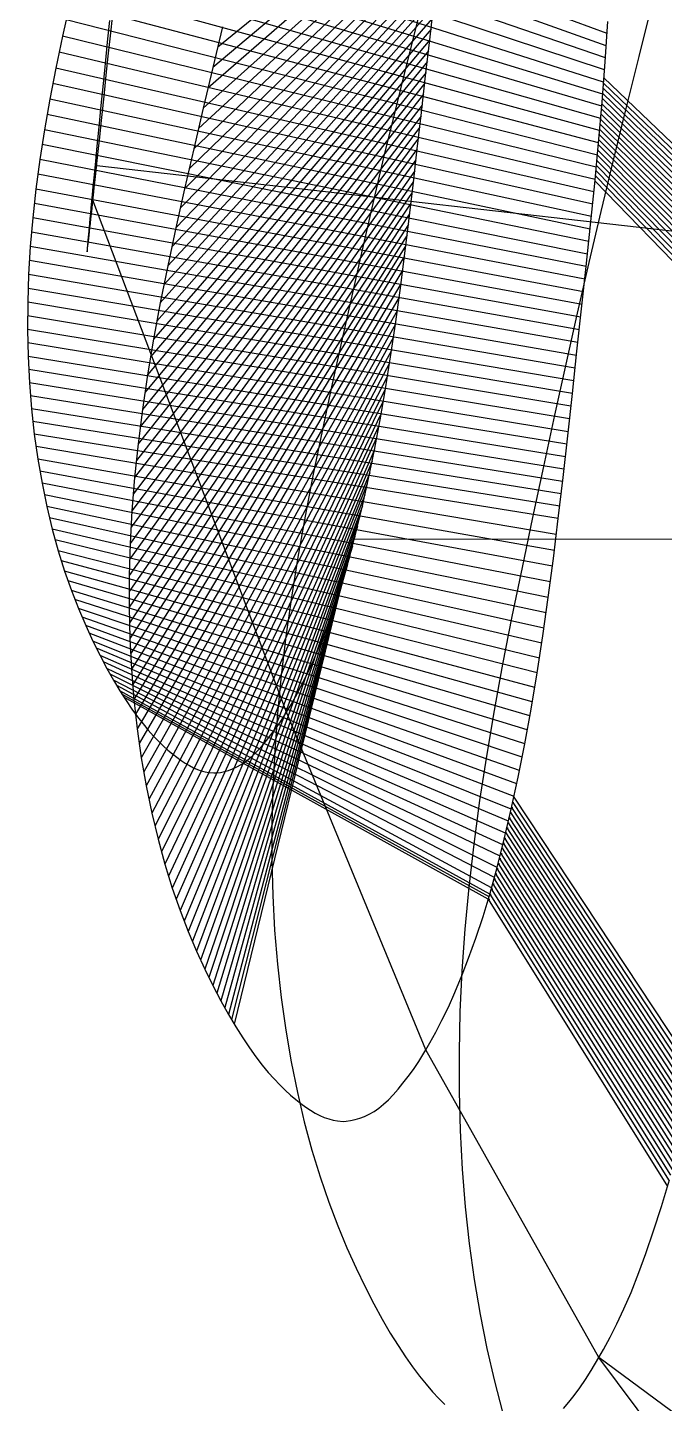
# Model space of a CAD drawing. Extents: x -427 to 427, y 0 to 209.
# Drawn here: x -427.25 to -404.92, y 92.47 to 140.66 of the extents above; entities that cross this region are included whole.
import ezdxf

# ---------------------------------------------------------------- set-up
doc = ezdxf.new("R2010")
doc.units = 0

msp = doc.modelspace()

# ---------------------------------------------------------------- linework, layer by layer
at = {"layer": 'default', "color": 1, "linetype": 'CONTINUOUS'}
for p, q in [((-406.936, 140.449, 230.337), (-424.459, 146.929, 238.698)), ((-406.965, 140.024, 230.357), (-424.611, 146.316, 238.692)), ((-406.993, 139.6, 230.377), (-424.761, 145.703, 238.686)), ((-407.024, 139.175, 230.396), (-424.912, 145.09, 238.68)), ((-407.057, 138.75, 230.414), (-425.059, 144.48, 238.675)), ((-407.089, 138.326, 230.432), (-425.207, 143.871, 238.67)), ((-407.123, 137.901, 230.45), (-425.35, 143.271, 238.666)), ((-407.159, 137.475, 230.467), (-425.493, 142.67, 238.661)), ((-407.196, 137.049, 230.484), (-425.629, 142.084, 238.658)), ((-407.232, 136.623, 230.5), (-425.765, 141.498, 238.655)), ((-407.272, 136.193, 230.516), (-425.892, 140.927, 238.654)), ((-407.313, 135.764, 230.531), (-426.019, 140.355, 238.653)), ((-407.353, 135.335, 230.547), (-426.136, 139.797, 238.655)), ((-407.395, 134.903, 230.562), (-426.252, 139.24, 238.657)), ((-407.439, 134.469, 230.576), (-426.357, 138.695, 238.661)), ((-407.482, 134.036, 230.591), (-426.463, 138.15, 238.666)), ((-407.527, 133.601, 230.605), (-426.556, 137.616, 238.673)), ((-407.573, 133.163, 230.618), (-426.649, 137.082, 238.681)), ((-407.619, 132.725, 230.632), (-426.73, 136.558, 238.692)), ((-424.801, 136, 258.463), (-424.756, 136.422, 258.445)), ((-407.666, 132.287, 230.646), (-426.811, 136.034, 238.703)), ((-424.839, 135.65, 258.478), (-424.801, 136, 258.463)), ((-407.714, 131.844, 230.659), (-426.88, 135.518, 238.718)), ((-424.873, 135.332, 258.492), (-424.839, 135.65, 258.478)), ((-407.762, 131.402, 230.672), (-426.949, 135.003, 238.733)), ((-424.933, 134.784, 258.516), (-424.904, 135.045, 258.505)), ((-424.904, 135.045, 258.505), (-424.873, 135.332, 258.492)), ((-407.811, 130.959, 230.685), (-427.004, 134.496, 238.751)), ((-424.951, 134.611, 258.524), (-424.933, 134.784, 258.516)), ((-418.167, 116.681, 243.07), (-424.951, 134.611, 258.524)), ((-407.859, 130.515, 230.698), (-427.06, 133.989, 238.77)), ((-407.908, 130.069, 230.712), (-427.103, 133.49, 238.792)), ((-407.958, 129.623, 230.725), (-427.146, 132.991, 238.814)), ((-408.007, 129.177, 230.738), (-427.176, 132.499, 238.84)), ((-408.056, 128.73, 230.751), (-427.206, 132.007, 238.867)), ((-408.104, 128.283, 230.764), (-427.222, 131.522, 238.897)), ((-408.153, 127.837, 230.777), (-427.239, 131.038, 238.927)), ((-408.202, 127.392, 230.791), (-427.242, 130.56, 238.961)), ((-408.251, 126.948, 230.804), (-427.245, 130.083, 238.995)), ((-408.3, 126.504, 230.817), (-427.235, 129.613, 239.034)), ((-408.349, 126.064, 230.829), (-427.225, 129.142, 239.072)), ((-408.398, 125.626, 230.842), (-427.201, 128.679, 239.114)), ((-408.447, 125.188, 230.855), (-427.178, 128.216, 239.156)), ((-408.496, 124.753, 230.867), (-427.142, 127.762, 239.202)), ((-408.546, 124.323, 230.878), (-427.105, 127.307, 239.248)), ((-408.596, 123.894, 230.89), (-427.056, 126.861, 239.298)), ((-408.646, 123.464, 230.902), (-427.007, 126.416, 239.347)), ((-408.715, 122.904, 230.915), (-426.945, 125.981, 239.4)), ((-408.784, 122.343, 230.929), (-426.883, 125.546, 239.453)), ((-408.854, 121.789, 230.941), (-426.81, 125.122, 239.51)), ((-408.926, 121.241, 230.953), (-426.736, 124.699, 239.566)), ((-408.998, 120.693, 230.964), (-426.652, 124.289, 239.625)), ((-409.074, 120.158, 230.973), (-426.567, 123.878, 239.684)), ((-409.15, 119.622, 230.982), (-426.472, 123.483, 239.745)), ((-409.228, 119.094, 230.989), (-426.377, 123.089, 239.807)), ((-409.308, 118.573, 230.996), (-426.273, 122.711, 239.87)), ((-409.388, 118.052, 231.002), (-426.169, 122.334, 239.933)), ((-409.472, 117.547, 231.005), (-426.057, 121.976, 239.998)), ((-409.556, 117.042, 231.008), (-425.945, 121.617, 240.063)), ((-409.643, 116.546, 231.01), (-425.826, 121.278, 240.128)), ((-409.732, 116.057, 231.01), (-425.706, 120.94, 240.194)), ((-409.821, 115.569, 231.01), (-425.583, 120.622, 240.259)), ((-409.914, 115.1, 231.007), (-425.459, 120.305, 240.325)), ((-410.007, 114.631, 231.004), (-425.333, 120.009, 240.389)), ((-410.101, 114.174, 231), (-425.207, 119.714, 240.454)), ((-410.197, 113.727, 230.994), (-425.08, 119.441, 240.517)), ((-410.293, 113.281, 230.988), (-424.954, 119.168, 240.58)), ((-410.392, 112.859, 230.98), (-424.829, 118.918, 240.641)), ((-410.49, 112.437, 230.971), (-424.704, 118.668, 240.702)), ((-417.261, 118.403, 243.251), (-417.038, 118.931, 243.288)), ((-410.588, 112.029, 230.962), (-424.583, 118.44, 240.76)), ((-410.687, 111.636, 230.951), (-424.461, 118.212, 240.818)), ((-417.466, 117.967, 243.214), (-417.261, 118.403, 243.251)), ((-410.786, 111.243, 230.94), (-424.345, 118.005, 240.873)), ((-410.885, 110.883, 230.926), (-424.229, 117.799, 240.928)), ((-410.984, 110.522, 230.913), (-424.117, 117.612, 240.979)), ((-417.664, 117.573, 243.175), (-417.466, 117.967, 243.214)), ((-411.046, 110.3, 230.905), (-424.006, 117.425, 241.031)), ((-411.071, 110.216, 230.9), (-423.935, 117.314, 241.063)), ((-411.097, 110.132, 230.896), (-423.865, 117.203, 241.095)), ((-418.038, 116.894, 243.098), (-417.855, 117.216, 243.137)), ((-417.855, 117.216, 243.137), (-417.664, 117.573, 243.175)), ((-418.167, 116.681, 243.07), (-418.038, 116.894, 243.098)), ((-413.291, 104.85, 230.4), (-418.167, 116.681, 243.07)), ((-412.265, 106.861, 230.666), (-412.013, 107.477, 230.722)), ((-412.497, 106.352, 230.61), (-412.265, 106.861, 230.666)), ((-412.721, 105.891, 230.553), (-412.497, 106.352, 230.61)), ((-412.937, 105.475, 230.496), (-412.721, 105.891, 230.553)), ((-413.291, 104.85, 230.4), (-413.145, 105.099, 230.44)), ((-413.145, 105.099, 230.44), (-412.937, 105.475, 230.496)), ((-407.219, 94.074, 217.029), (-413.291, 104.85, 230.4)), ((-406.097, 96.355, 217.399), (-405.822, 97.053, 217.479)), ((-406.35, 95.778, 217.32), (-406.097, 96.355, 217.399)), ((-406.596, 95.256, 217.241), (-406.35, 95.778, 217.32)), ((-406.832, 94.784, 217.162), (-406.596, 95.256, 217.241)), ((-407.059, 94.357, 217.085), (-406.832, 94.784, 217.162)), ((-407.219, 94.074, 217.029), (-407.059, 94.357, 217.085)), ((-398.344, 87.506, 203.768), (-407.219, 94.074, 217.029)), ((-399.83, 84.198, 203.172), (-407.219, 94.074, 217.029))]:
    msp.add_line(p, q, dxfattribs=at)
at = {"layer": 'default', "color": 5, "linetype": 'CONTINUOUS'}
for p, q in [((-412.563, 146.146, 242.799), (-420.752, 139.26, 224.841)), ((-412.535, 146.511, 242.781), (-420.581, 139.974, 224.857)), ((-412.593, 145.781, 242.815), (-420.92, 138.546, 224.825)), ((-412.623, 145.416, 242.832), (-421.089, 137.831, 224.81)), ((-412.687, 144.685, 242.864), (-421.42, 136.41, 224.781)), ((-412.654, 145.051, 242.849), (-421.254, 137.121, 224.796)), ((-412.72, 144.319, 242.88), (-421.581, 135.711, 224.768)), ((-412.753, 143.953, 242.896), (-421.741, 135.011, 224.755)), ((-412.827, 143.216, 242.926), (-422.047, 133.645, 224.732)), ((-412.79, 143.584, 242.911), (-421.894, 134.328, 224.743)), ((-412.863, 142.847, 242.94), (-422.189, 132.979, 224.724)), ((-412.902, 142.476, 242.955), (-422.331, 132.313, 224.715)), ((-412.981, 141.731, 242.983), (-422.593, 131.014, 224.706)), ((-412.941, 142.103, 242.969), (-422.462, 131.663, 224.711)), ((-425.765, 141.498, 238.655), (-426.019, 140.355, 238.653)), ((-413.021, 141.357, 242.997), (-422.71, 130.379, 224.705)), ((-405.366, 141.473, 195.809), (-405.824, 139.641, 195.685)), ((-424.374, 140.909, 258.221), (-424.439, 140.264, 258.25)), ((-413.063, 140.981, 243.01), (-422.828, 129.744, 224.705)), ((-413.572, 140.938, 210.518), (-413.98, 139.32, 210.441)), ((-426.019, 140.355, 238.653), (-426.252, 139.24, 238.657)), ((-424.439, 140.264, 258.25), (-424.502, 139.64, 258.278)), ((-413.105, 140.605, 243.024), (-422.932, 129.122, 224.708)), ((-420.41, 140.688, 224.873), (-420.752, 139.26, 224.841)), ((-413.191, 139.849, 243.05), (-423.127, 127.89, 224.721)), ((-413.147, 140.229, 243.037), (-423.036, 128.5, 224.712)), ((-424.502, 139.64, 258.278), (-424.562, 139.042, 258.306)), ((-413.234, 139.469, 243.064), (-423.217, 127.279, 224.73)), ((-413.98, 139.32, 210.441), (-414.378, 137.71, 210.369)), ((-405.824, 139.641, 195.685), (-406.275, 137.82, 195.564)), ((-426.252, 139.24, 238.657), (-426.463, 138.15, 238.666)), ((-424.562, 139.042, 258.306), (-424.619, 138.472, 258.332)), ((-413.278, 139.088, 243.077), (-423.293, 126.679, 224.743)), ((-420.752, 139.26, 224.841), (-421.089, 137.831, 224.81)), ((-424.619, 138.472, 258.332), (-424.672, 137.932, 258.357)), ((-413.367, 138.324, 243.103), (-423.431, 125.489, 224.775)), ((-413.322, 138.707, 243.09), (-423.369, 126.079, 224.757)), ((-426.463, 138.15, 238.666), (-426.649, 137.082, 238.681)), ((-424.672, 137.932, 258.357), (-424.723, 137.423, 258.38)), ((-413.411, 137.941, 243.116), (-423.492, 124.899, 224.794)), ((-424.723, 137.423, 258.38), (-424.77, 136.948, 258.402)), ((-413.456, 137.557, 243.13), (-423.539, 124.318, 224.818)), ((-421.089, 137.831, 224.81), (-421.42, 136.41, 224.781)), ((-414.378, 137.71, 210.369), (-414.765, 136.103, 210.302)), ((-406.275, 137.82, 195.564), (-406.719, 136.013, 195.447)), ((-426.649, 137.082, 238.681), (-426.811, 136.034, 238.703)), ((-424.77, 136.948, 258.402), (-424.813, 136.507, 258.422)), ((-413.5, 137.174, 243.143), (-423.586, 123.737, 224.842)), ((-424.813, 136.507, 258.422), (-424.853, 136.102, 258.441)), ((-413.589, 136.406, 243.169), (-423.65, 122.592, 224.901)), ((-413.544, 136.79, 243.156), (-423.618, 123.164, 224.872)), ((-421.42, 136.41, 224.781), (-421.741, 135.011, 224.755)), ((-426.811, 136.034, 238.703), (-426.949, 135.003, 238.733)), ((-424.853, 136.102, 258.441), (-424.889, 135.731, 258.458)), ((-413.633, 136.025, 243.183), (-423.667, 122.028, 224.936)), ((-414.765, 136.103, 210.302), (-415.143, 134.493, 210.24)), ((-406.719, 136.013, 195.447), (-407.152, 134.219, 195.335)), ((-424.889, 135.731, 258.458), (-424.921, 135.394, 258.474)), ((-413.677, 135.643, 243.196), (-423.684, 121.464, 224.971)), ((-426.949, 135.003, 238.733), (-427.06, 133.989, 238.77)), ((-424.951, 135.089, 258.488), (-424.977, 134.814, 258.501)), ((-424.921, 135.394, 258.474), (-424.951, 135.089, 258.488)), ((-413.721, 135.262, 243.209), (-423.685, 120.909, 225.011)), ((-421.741, 135.011, 224.755), (-422.047, 133.645, 224.732)), ((-425.001, 134.568, 258.513), (-425.022, 134.347, 258.523)), ((-424.977, 134.814, 258.501), (-425.001, 134.568, 258.513)), ((-424.982, 134.331, 258.536), (-424.951, 134.611, 258.524)), ((-413.766, 134.884, 243.222), (-423.687, 120.353, 225.051)), ((-413.81, 134.508, 243.234), (-423.674, 119.806, 225.097)), ((-415.143, 134.493, 210.24), (-415.514, 132.878, 210.181)), ((-427.06, 133.989, 238.77), (-427.146, 132.991, 238.814)), ((-425.041, 134.148, 258.533), (-425.057, 133.97, 258.541)), ((-425.022, 134.347, 258.523), (-425.041, 134.148, 258.533)), ((-425.023, 133.958, 258.552), (-425.003, 134.136, 258.544)), ((-425.003, 134.136, 258.544), (-424.982, 134.331, 258.536)), ((-413.854, 134.132, 243.247), (-423.66, 119.259, 225.143)), ((-407.152, 134.219, 195.335), (-407.573, 132.434, 195.228)), ((-425.098, 133.538, 258.562), (-425.108, 133.422, 258.567)), ((-425.086, 133.666, 258.556), (-425.098, 133.538, 258.562)), ((-425.087, 133.385, 258.576), (-425.073, 133.508, 258.571)), ((-425.072, 133.81, 258.549), (-425.086, 133.666, 258.556)), ((-425.073, 133.508, 258.571), (-425.058, 133.645, 258.565)), ((-425.057, 133.97, 258.541), (-425.072, 133.81, 258.549)), ((-425.058, 133.645, 258.565), (-425.041, 133.795, 258.559)), ((-425.041, 133.795, 258.559), (-425.023, 133.958, 258.552)), ((-413.899, 133.758, 243.26), (-423.632, 118.721, 225.194)), ((-422.047, 133.645, 224.732), (-422.331, 132.313, 224.715)), ((-425.14, 133.067, 258.585), (-425.145, 133.002, 258.588)), ((-425.133, 133.142, 258.581), (-425.14, 133.067, 258.585)), ((-425.126, 133.225, 258.577), (-425.133, 133.142, 258.581)), ((-425.129, 133.015, 258.591), (-425.121, 133.089, 258.588)), ((-425.117, 133.318, 258.572), (-425.126, 133.225, 258.577)), ((-425.121, 133.089, 258.588), (-425.11, 133.175, 258.585)), ((-425.108, 133.422, 258.567), (-425.117, 133.318, 258.572)), ((-425.11, 133.175, 258.585), (-425.099, 133.274, 258.581)), ((-425.099, 133.274, 258.581), (-425.087, 133.385, 258.576)), ((-413.944, 133.389, 243.271), (-423.603, 118.183, 225.246)), ((-413.989, 133.02, 243.283), (-423.56, 117.654, 225.302)), ((-427.146, 132.991, 238.814), (-427.206, 132.007, 238.867)), ((-425.158, 132.831, 258.597), (-425.159, 132.812, 258.598)), ((-425.159, 132.812, 258.598), (-425.159, 132.802, 258.599)), ((-425.159, 132.802, 258.599), (-425.158, 132.801, 258.599)), ((-425.156, 132.86, 258.595), (-425.158, 132.831, 258.597)), ((-425.158, 132.801, 258.599), (-425.156, 132.811, 258.599)), ((-425.154, 132.898, 258.593), (-425.156, 132.86, 258.595)), ((-425.156, 132.811, 258.599), (-425.153, 132.832, 258.598)), ((-425.15, 132.945, 258.591), (-425.154, 132.898, 258.593)), ((-425.153, 132.832, 258.598), (-425.148, 132.863, 258.597)), ((-425.145, 133.002, 258.588), (-425.15, 132.945, 258.591)), ((-425.148, 132.863, 258.597), (-425.143, 132.903, 258.596)), ((-425.143, 132.903, 258.596), (-425.137, 132.953, 258.594)), ((-425.137, 132.953, 258.594), (-425.129, 133.015, 258.591)), ((-414.034, 132.651, 243.295), (-423.517, 117.126, 225.359)), ((-415.514, 132.878, 210.181), (-415.88, 131.261, 210.125)), ((-414.096, 132.17, 243.31), (-423.459, 116.608, 225.421)), ((-422.331, 132.313, 224.715), (-422.593, 131.014, 224.706)), ((-407.573, 132.434, 195.228), (-407.984, 130.652, 195.128)), ((-427.206, 132.007, 238.867), (-427.239, 131.038, 238.927)), ((-414.158, 131.688, 243.324), (-423.401, 116.09, 225.482)), ((-414.222, 131.212, 243.338), (-423.329, 115.585, 225.549)), ((-415.88, 131.261, 210.125), (-416.24, 129.653, 210.071)), ((-427.239, 131.038, 238.927), (-427.245, 130.083, 238.995)), ((-414.287, 130.742, 243.35), (-423.257, 115.079, 225.615)), ((-422.593, 131.014, 224.706), (-422.828, 129.744, 224.705)), ((-407.984, 130.652, 195.128), (-408.384, 128.867, 195.033)), ((-414.352, 130.271, 243.363), (-423.171, 114.587, 225.686)), ((-427.245, 130.083, 238.995), (-427.225, 129.142, 239.072)), ((-414.42, 129.811, 243.374), (-423.086, 114.095, 225.757)), ((-422.828, 129.744, 224.705), (-423.036, 128.5, 224.712)), ((-416.24, 129.653, 210.071), (-416.589, 128.07, 210.02)), ((-414.488, 129.352, 243.385), (-422.988, 113.619, 225.832)), ((-427.225, 129.142, 239.072), (-427.178, 128.216, 239.156)), ((-414.558, 128.898, 243.394), (-422.889, 113.143, 225.907)), ((-408.384, 128.867, 195.033), (-408.778, 127.077, 194.943)), ((-427.178, 128.216, 239.156), (-427.105, 127.307, 239.248)), ((-423.036, 128.5, 224.712), (-423.217, 127.279, 224.73)), ((-414.63, 128.451, 243.403), (-422.78, 112.684, 225.985)), ((-414.702, 128.004, 243.412), (-422.67, 112.226, 226.063)), ((-416.589, 128.07, 210.02), (-416.921, 126.524, 209.975)), ((-427.105, 127.307, 239.248), (-427.007, 126.416, 239.347)), ((-423.217, 127.279, 224.73), (-423.369, 126.079, 224.757)), ((-414.777, 127.57, 243.418), (-422.55, 111.788, 226.144)), ((-414.853, 127.136, 243.424), (-422.43, 111.35, 226.225)), ((-408.778, 127.077, 194.943), (-409.166, 125.284, 194.856)), ((-427.007, 126.416, 239.347), (-426.883, 125.546, 239.453)), ((-414.93, 126.71, 243.43), (-422.301, 110.934, 226.308)), ((-415.01, 126.291, 243.434), (-422.171, 110.518, 226.391)), ((-416.921, 126.524, 209.975), (-417.23, 125.017, 209.938)), ((-423.369, 126.079, 224.757), (-423.492, 124.899, 224.794)), ((-415.089, 125.872, 243.437), (-422.034, 110.125, 226.475)), ((-426.883, 125.546, 239.453), (-426.736, 124.699, 239.566)), ((-415.172, 125.47, 243.439), (-421.897, 109.733, 226.56)), ((-423.492, 124.899, 224.794), (-423.586, 123.737, 224.842)), ((-415.255, 125.067, 243.44), (-421.755, 109.364, 226.645)), ((-417.23, 125.017, 209.938), (-417.513, 123.547, 209.911)), ((-409.166, 125.284, 194.856), (-409.547, 123.501, 194.772)), ((-426.736, 124.699, 239.566), (-426.567, 123.878, 239.684)), ((-415.34, 124.674, 243.441), (-421.613, 108.996, 226.729)), ((-426.567, 123.878, 239.684), (-426.377, 123.089, 239.807)), ((-415.425, 124.291, 243.44), (-421.468, 108.654, 226.813)), ((-415.511, 123.908, 243.439), (-421.323, 108.311, 226.897)), ((-423.586, 123.737, 224.842), (-423.65, 122.592, 224.901)), ((-415.598, 123.546, 243.436), (-421.178, 107.995, 226.979)), ((-417.513, 123.547, 209.911), (-417.768, 122.111, 209.894)), ((-409.547, 123.501, 194.772), (-409.917, 121.747, 194.692)), ((-426.377, 123.089, 239.807), (-426.169, 122.334, 239.933)), ((-415.686, 123.184, 243.433), (-421.033, 107.679, 227.061)), ((-423.65, 122.592, 224.901), (-423.684, 121.464, 224.971)), ((-415.774, 122.834, 243.429), (-420.889, 107.39, 227.14)), ((-415.862, 122.497, 243.424), (-420.746, 107.1, 227.22)), ((-426.169, 122.334, 239.933), (-425.945, 121.617, 240.063)), ((-415.95, 122.16, 243.419), (-420.607, 106.836, 227.296)), ((-417.768, 122.111, 209.894), (-417.993, 120.704, 209.89)), ((-425.945, 121.617, 240.063), (-425.706, 120.94, 240.194)), ((-423.684, 121.464, 224.971), (-423.687, 120.353, 225.051)), ((-416.037, 121.851, 243.412), (-420.468, 106.572, 227.371)), ((-416.125, 121.541, 243.405), (-420.334, 106.332, 227.443)), ((-409.917, 121.747, 194.692), (-410.268, 120.034, 194.62)), ((-416.18, 121.351, 243.401), (-420.201, 106.093, 227.515)), ((-416.203, 121.279, 243.398), (-420.099, 105.92, 227.568)), ((-416.225, 121.207, 243.396), (-419.998, 105.748, 227.622)), ((-425.706, 120.94, 240.194), (-425.459, 120.305, 240.325)), ((-417.993, 120.704, 209.89), (-418.188, 119.324, 209.899)), ((-425.459, 120.305, 240.325), (-425.207, 119.714, 240.454)), ((-423.687, 120.353, 225.051), (-423.66, 119.259, 225.143)), ((-410.268, 120.034, 194.62), (-410.595, 118.363, 194.559)), ((-425.207, 119.714, 240.454), (-424.954, 119.168, 240.58)), ((-424.954, 119.168, 240.58), (-424.704, 118.668, 240.702)), ((-423.66, 119.259, 225.143), (-423.603, 118.183, 225.246)), ((-418.188, 119.324, 209.899), (-418.352, 117.967, 209.92)), ((-424.704, 118.668, 240.702), (-424.461, 118.212, 240.818)), ((-424.461, 118.212, 240.818), (-424.229, 117.799, 240.928)), ((-423.603, 118.183, 225.246), (-423.517, 117.126, 225.359)), ((-410.595, 118.363, 194.559), (-410.895, 116.734, 194.51)), ((-424.229, 117.799, 240.928), (-424.006, 117.425, 241.031)), ((-418.352, 117.967, 209.92), (-418.484, 116.633, 209.956)), ((-424.006, 117.425, 241.031), (-423.792, 117.088, 241.129)), ((-423.517, 117.126, 225.359), (-423.401, 116.09, 225.482)), ((-423.792, 117.088, 241.129), (-423.587, 116.785, 241.221)), ((-423.587, 116.785, 241.221), (-423.388, 116.512, 241.308)), ((-418.484, 116.633, 209.956), (-418.584, 115.319, 210.005)), ((-418.385, 116.337, 243.022), (-418.167, 116.681, 243.07)), ((-410.895, 116.734, 194.51), (-411.165, 115.143, 194.475)), ((-423.388, 116.512, 241.308), (-423.197, 116.266, 241.391)), ((-423.197, 116.266, 241.391), (-423.013, 116.044, 241.471)), ((-418.55, 116.098, 242.983), (-418.385, 116.337, 243.022)), ((-423.401, 116.09, 225.482), (-423.257, 115.079, 225.615)), ((-423.013, 116.044, 241.471), (-422.834, 115.843, 241.546)), ((-422.834, 115.843, 241.546), (-422.66, 115.663, 241.619)), ((-419.023, 115.502, 242.866), (-418.871, 115.683, 242.905)), ((-418.871, 115.683, 242.905), (-418.713, 115.881, 242.944)), ((-418.713, 115.881, 242.944), (-418.55, 116.098, 242.983)), ((-422.66, 115.663, 241.619), (-422.491, 115.499, 241.688)), ((-422.491, 115.499, 241.688), (-422.327, 115.352, 241.755)), ((-422.327, 115.352, 241.755), (-422.168, 115.218, 241.818)), ((-422.168, 115.218, 241.818), (-422.014, 115.098, 241.88)), ((-419.469, 115.058, 242.748), (-419.321, 115.19, 242.788)), ((-419.321, 115.19, 242.788), (-419.173, 115.337, 242.828)), ((-419.173, 115.337, 242.828), (-419.023, 115.502, 242.866)), ((-418.584, 115.319, 210.005), (-418.651, 114.025, 210.068)), ((-423.257, 115.079, 225.615), (-423.086, 114.095, 225.757)), ((-422.014, 115.098, 241.88), (-421.864, 114.989, 241.939)), ((-421.864, 114.989, 241.939), (-421.718, 114.892, 241.996)), ((-421.718, 114.892, 241.996), (-421.574, 114.807, 242.051)), ((-421.574, 114.807, 242.051), (-421.433, 114.734, 242.104)), ((-421.433, 114.734, 242.104), (-421.293, 114.673, 242.156)), ((-420.056, 114.692, 242.575), (-419.91, 114.76, 242.62)), ((-419.91, 114.76, 242.62), (-419.763, 114.844, 242.664)), ((-419.763, 114.844, 242.664), (-419.616, 114.943, 242.706)), ((-419.616, 114.943, 242.706), (-419.469, 115.058, 242.748)), ((-411.165, 115.143, 194.475), (-411.402, 113.584, 194.455)), ((-421.293, 114.673, 242.156), (-421.156, 114.625, 242.206)), ((-421.156, 114.625, 242.206), (-421.021, 114.589, 242.255)), ((-421.021, 114.589, 242.255), (-420.888, 114.565, 242.302)), ((-420.888, 114.565, 242.302), (-420.717, 114.55, 242.361)), ((-420.717, 114.55, 242.361), (-420.623, 114.555, 242.393)), ((-420.623, 114.555, 242.393), (-420.486, 114.571, 242.438)), ((-420.486, 114.571, 242.438), (-420.345, 114.599, 242.484)), ((-420.345, 114.599, 242.484), (-420.202, 114.639, 242.53)), ((-420.202, 114.639, 242.53), (-420.056, 114.692, 242.575)), ((-423.086, 114.095, 225.757), (-422.889, 113.143, 225.907)), ((-418.651, 114.025, 210.068), (-418.684, 112.751, 210.146)), ((-411.402, 113.584, 194.455), (-411.608, 112.054, 194.452)), ((-422.889, 113.143, 225.907), (-422.67, 112.226, 226.063)), ((-418.684, 112.751, 210.146), (-418.685, 111.497, 210.238)), ((-422.67, 112.226, 226.063), (-422.43, 111.35, 226.225)), ((-411.608, 112.054, 194.452), (-411.78, 110.551, 194.466)), ((-422.43, 111.35, 226.225), (-422.171, 110.518, 226.391)), ((-418.685, 111.497, 210.238), (-418.652, 110.261, 210.345)), ((-422.171, 110.518, 226.391), (-421.897, 109.733, 226.56)), ((-411.78, 110.551, 194.466), (-411.918, 109.074, 194.497)), ((-418.652, 110.261, 210.345), (-418.587, 109.046, 210.467)), ((-421.897, 109.733, 226.56), (-421.613, 108.996, 226.729)), ((-421.613, 108.996, 226.729), (-421.323, 108.311, 226.897)), ((-418.587, 109.046, 210.467), (-418.488, 107.852, 210.602)), ((-411.918, 109.074, 194.497), (-412.022, 107.619, 194.546)), ((-421.323, 108.311, 226.897), (-421.033, 107.679, 227.061)), ((-421.033, 107.679, 227.061), (-420.746, 107.1, 227.22)), ((-418.488, 107.852, 210.602), (-418.358, 106.684, 210.751)), ((-412.022, 107.619, 194.546), (-412.091, 106.187, 194.613)), ((-420.746, 107.1, 227.22), (-420.468, 106.572, 227.371)), ((-420.468, 106.572, 227.371), (-420.201, 106.093, 227.515)), ((-418.358, 106.684, 210.751), (-418.197, 105.543, 210.912)), ((-420.201, 106.093, 227.515), (-419.946, 105.66, 227.65)), ((-412.091, 106.187, 194.613), (-412.124, 104.776, 194.698)), ((-419.946, 105.66, 227.65), (-419.701, 105.271, 227.778)), ((-419.701, 105.271, 227.778), (-419.465, 104.92, 227.899)), ((-418.197, 105.543, 210.912), (-418.006, 104.433, 211.086)), ((-419.465, 104.92, 227.899), (-419.239, 104.605, 228.014)), ((-419.239, 104.605, 228.014), (-419.02, 104.32, 228.123)), ((-413.537, 104.448, 230.33), (-413.291, 104.85, 230.4)), ((-412.124, 104.776, 194.698), (-412.123, 103.388, 194.802)), ((-419.02, 104.32, 228.123), (-418.809, 104.063, 228.227)), ((-418.006, 104.433, 211.086), (-417.788, 103.359, 211.27)), ((-413.909, 103.914, 230.219), (-413.725, 104.168, 230.275)), ((-413.725, 104.168, 230.275), (-413.537, 104.448, 230.33)), ((-418.809, 104.063, 228.227), (-418.604, 103.832, 228.327)), ((-418.604, 103.832, 228.327), (-418.405, 103.623, 228.423)), ((-418.405, 103.623, 228.423), (-418.212, 103.435, 228.515)), ((-414.261, 103.47, 230.11), (-414.088, 103.682, 230.164)), ((-414.088, 103.682, 230.164), (-413.909, 103.914, 230.219)), ((-418.212, 103.435, 228.515), (-418.025, 103.264, 228.603)), ((-418.025, 103.264, 228.603), (-417.843, 103.111, 228.688)), ((-417.788, 103.359, 211.27), (-417.545, 102.325, 211.463)), ((-414.599, 103.104, 230), (-414.431, 103.277, 230.055)), ((-414.431, 103.277, 230.055), (-414.261, 103.47, 230.11)), ((-412.123, 103.388, 194.802), (-412.085, 102.021, 194.924)), ((-417.843, 103.111, 228.688), (-417.667, 102.972, 228.77)), ((-417.667, 102.972, 228.77), (-417.496, 102.846, 228.848)), ((-417.496, 102.846, 228.848), (-417.328, 102.735, 228.924)), ((-417.328, 102.735, 228.924), (-417.164, 102.637, 228.997)), ((-415.268, 102.599, 229.767), (-415.101, 102.697, 229.827)), ((-415.101, 102.697, 229.827), (-414.934, 102.814, 229.886)), ((-414.934, 102.814, 229.886), (-414.767, 102.95, 229.944)), ((-414.767, 102.95, 229.944), (-414.599, 103.104, 230)), ((-417.545, 102.325, 211.463), (-417.278, 101.338, 211.664)), ((-417.164, 102.637, 228.997), (-417.003, 102.554, 229.069)), ((-417.003, 102.554, 229.069), (-416.844, 102.485, 229.138)), ((-416.844, 102.485, 229.138), (-416.687, 102.43, 229.206)), ((-416.687, 102.43, 229.206), (-416.534, 102.39, 229.271)), ((-416.534, 102.39, 229.271), (-416.382, 102.363, 229.334)), ((-416.382, 102.363, 229.334), (-416.187, 102.346, 229.414)), ((-416.187, 102.346, 229.414), (-416.08, 102.354, 229.457)), ((-416.08, 102.354, 229.457), (-415.924, 102.374, 229.518)), ((-415.924, 102.374, 229.518), (-415.764, 102.407, 229.581)), ((-415.764, 102.407, 229.581), (-415.6, 102.455, 229.643)), ((-415.6, 102.455, 229.643), (-415.435, 102.518, 229.705)), ((-415.435, 102.518, 229.705), (-415.268, 102.599, 229.767)), ((-412.085, 102.021, 194.924), (-412.012, 100.676, 195.064)), ((-417.278, 101.338, 211.664), (-416.991, 100.401, 211.871)), ((-416.991, 100.401, 211.871), (-416.688, 99.515, 212.082)), ((-412.012, 100.676, 195.064), (-411.905, 99.356, 195.223)), ((-416.688, 99.515, 212.082), (-416.374, 98.686, 212.294)), ((-411.905, 99.356, 195.223), (-411.763, 98.064, 195.398)), ((-416.374, 98.686, 212.294), (-416.053, 97.915, 212.505)), ((-416.053, 97.915, 212.505), (-415.732, 97.204, 212.711)), ((-411.763, 98.064, 195.398), (-411.589, 96.803, 195.59)), ((-415.732, 97.204, 212.711), (-415.416, 96.552, 212.911)), ((-415.416, 96.552, 212.911), (-415.109, 95.957, 213.103)), ((-411.589, 96.803, 195.59), (-411.382, 95.576, 195.797)), ((-415.109, 95.957, 213.103), (-414.814, 95.419, 213.284)), ((-411.382, 95.576, 195.797), (-411.146, 94.389, 196.018)), ((-414.814, 95.419, 213.284), (-414.532, 94.932, 213.455)), ((-414.532, 94.932, 213.455), (-414.262, 94.494, 213.617)), ((-414.262, 94.494, 213.617), (-414.003, 94.101, 213.771)), ((-414.003, 94.101, 213.771), (-413.752, 93.746, 213.917)), ((-411.146, 94.389, 196.018), (-410.884, 93.247, 196.251)), ((-407.488, 93.618, 216.933), (-407.219, 94.074, 217.029)), ((-413.752, 93.746, 213.917), (-413.511, 93.426, 214.057)), ((-407.693, 93.3, 216.858), (-407.488, 93.618, 216.933)), ((-413.511, 93.426, 214.057), (-413.278, 93.138, 214.19)), ((-413.278, 93.138, 214.19), (-413.053, 92.878, 214.317)), ((-410.884, 93.247, 196.251), (-410.598, 92.156, 196.494)), ((-407.895, 93.012, 216.783), (-407.693, 93.3, 216.858)), ((-413.053, 92.878, 214.317), (-412.834, 92.645, 214.439)), ((-412.834, 92.645, 214.439), (-412.621, 92.433, 214.557)), ((-408.28, 92.507, 216.635), (-408.091, 92.748, 216.708)), ((-408.091, 92.748, 216.708), (-407.895, 93.012, 216.783)), ((-408.466, 92.288, 216.562), (-408.28, 92.507, 216.635))]:
    msp.add_line(p, q, dxfattribs=at)
at = {"layer": 'default', "color": 3, "linetype": 'CONTINUOUS'}
for p, q in [((-413.147, 140.229, 243.037), (-413.007, 141.483, 242.992)), ((-424.339, 140.367, 258.271), (-424.26, 141.121, 258.237)), ((-407.003, 139.458, 230.384), (-406.908, 140.874, 230.317)), ((-424.414, 139.654, 258.302), (-424.339, 140.367, 258.271)), ((-413.293, 138.962, 243.081), (-413.147, 140.229, 243.037)), ((-424.484, 138.987, 258.332), (-424.414, 139.654, 258.302)), ((-407.111, 138.043, 230.445), (-407.003, 139.458, 230.384)), ((-424.549, 138.376, 258.359), (-424.484, 138.987, 258.332)), ((-413.441, 137.685, 243.125), (-413.293, 138.962, 243.081)), ((-424.608, 137.818, 258.383), (-424.549, 138.376, 258.359)), ((-407.232, 136.623, 230.5), (-407.111, 138.043, 230.445)), ((-424.663, 137.301, 258.406), (-424.608, 137.818, 258.383)), ((-413.589, 136.406, 243.169), (-413.441, 137.685, 243.125)), ((-424.714, 136.823, 258.427), (-424.663, 137.301, 258.406)), ((-424.756, 136.422, 258.445), (-424.714, 136.823, 258.427)), ((-413.736, 135.135, 243.213), (-413.589, 136.406, 243.169)), ((-407.366, 135.192, 230.552), (-407.232, 136.623, 230.5)), ((-309.183, 122.644, 355.545), (-424.821, 135.818, 258.471)), ((-413.884, 133.881, 243.256), (-413.736, 135.135, 243.213)), ((-407.511, 133.747, 230.6), (-407.366, 135.192, 230.552)), ((-414.034, 132.651, 243.295), (-413.884, 133.881, 243.256)), ((-407.666, 132.287, 230.646), (-407.511, 133.747, 230.6)), ((-414.189, 131.448, 243.331), (-414.034, 132.651, 243.295)), ((-407.827, 130.812, 230.69), (-407.666, 132.287, 230.646)), ((-414.352, 130.271, 243.363), (-414.189, 131.448, 243.331)), ((-407.99, 129.326, 230.733), (-407.827, 130.812, 230.69)), ((-414.522, 129.122, 243.39), (-414.352, 130.271, 243.363)), ((-408.153, 127.837, 230.777), (-407.99, 129.326, 230.733)), ((-414.702, 128.004, 243.412), (-414.522, 129.122, 243.39)), ((-414.89, 126.92, 243.428), (-414.702, 128.004, 243.412)), ((-408.316, 126.356, 230.821), (-408.153, 127.837, 230.777)), ((-415.089, 125.872, 243.437), (-414.89, 126.92, 243.428)), ((-408.48, 124.896, 230.863), (-408.316, 126.356, 230.821)), ((-415.297, 124.866, 243.441), (-415.089, 125.872, 243.437)), ((-415.511, 123.908, 243.439), (-415.297, 124.866, 243.441)), ((-408.646, 123.464, 230.902), (-408.48, 124.896, 230.863)), ((-415.73, 123.003, 243.432), (-415.511, 123.908, 243.439)), ((-408.818, 122.063, 230.936), (-408.646, 123.464, 230.902)), ((-415.95, 122.16, 243.419), (-415.73, 123.003, 243.432)), ((-309.183, 122.644, 355.545), (-415.8, 122.734, 243.428)), ((-416.169, 121.387, 243.402), (-415.95, 122.16, 243.419)), ((-408.998, 120.693, 230.964), (-408.818, 122.063, 230.936)), ((-416.39, 120.683, 243.379), (-416.169, 121.387, 243.402)), ((-416.617, 120.033, 243.35), (-416.39, 120.683, 243.379)), ((-409.188, 119.355, 230.986), (-408.998, 120.693, 230.964)), ((-416.842, 119.433, 243.317), (-416.617, 120.033, 243.35)), ((-417.038, 118.931, 243.288), (-416.842, 119.433, 243.317)), ((-409.388, 118.052, 231.002), (-409.188, 119.355, 230.986)), ((-409.598, 116.79, 231.01), (-409.388, 118.052, 231.002)), ((-409.821, 115.569, 231.01), (-409.598, 116.79, 231.01)), ((-410.053, 114.397, 231.003), (-409.821, 115.569, 231.01)), ((-410.293, 113.281, 230.988), (-410.053, 114.397, 231.003)), ((-410.539, 112.226, 230.967), (-410.293, 113.281, 230.988)), ((-410.786, 111.243, 230.94), (-410.539, 112.226, 230.967)), ((-411.033, 110.342, 230.907), (-410.786, 111.243, 230.94)), ((-411.282, 109.521, 230.866), (-411.033, 110.342, 230.907)), ((-411.538, 108.763, 230.819), (-411.282, 109.521, 230.866)), ((-411.791, 108.063, 230.768), (-411.538, 108.763, 230.819)), ((-412.013, 107.477, 230.722), (-411.791, 108.063, 230.768)), ((-405.025, 99.368, 217.691), (-404.753, 100.297, 217.753)), ((-405.304, 98.51, 217.621), (-405.025, 99.368, 217.691)), ((-405.58, 97.717, 217.546), (-405.304, 98.51, 217.621)), ((-405.822, 97.053, 217.479), (-405.58, 97.717, 217.546))]:
    msp.add_line(p, q, dxfattribs=at)
at = {"layer": 'default', "color": 2, "linetype": 'CONTINUOUS'}
for p, q in [((-407.046, 138.894, 230.408), (-400.455, 132.582, 217.431)), ((-407.087, 138.352, 230.431), (-400.499, 131.969, 217.455)), ((-407.087, 138.352, 230.431), (-407.073, 138.352, 230.423)), ((-407.073, 138.533, 230.423), (-400.484, 132.174, 217.447)), ((-407.073, 138.533, 230.423), (-407.06, 138.533, 230.416)), ((-407.06, 138.713, 230.416), (-400.469, 132.378, 217.439)), ((-407.06, 138.713, 230.416), (-407.046, 138.713, 230.408)), ((-407.115, 137.991, 230.447), (-400.528, 131.561, 217.471)), ((-407.115, 137.991, 230.447), (-407.101, 137.991, 230.439)), ((-407.101, 138.171, 230.439), (-400.513, 131.765, 217.463)), ((-407.101, 138.171, 230.439), (-407.087, 138.171, 230.431)), ((-407.162, 137.449, 230.468), (-400.578, 130.949, 217.493)), ((-407.162, 137.449, 230.468), (-407.146, 137.449, 230.461)), ((-407.146, 137.63, 230.461), (-400.561, 131.153, 217.485)), ((-407.146, 137.63, 230.461), (-407.131, 137.63, 230.454)), ((-407.131, 137.81, 230.454), (-400.545, 131.357, 217.478)), ((-407.131, 137.81, 230.454), (-407.115, 137.81, 230.447)), ((-407.208, 136.908, 230.489), (-400.627, 130.337, 217.514)), ((-407.208, 136.908, 230.489), (-407.192, 136.908, 230.482)), ((-407.192, 137.088, 230.482), (-400.611, 130.541, 217.507)), ((-407.192, 137.088, 230.482), (-407.177, 137.088, 230.475)), ((-407.177, 137.269, 230.475), (-400.594, 130.745, 217.5)), ((-407.177, 137.269, 230.475), (-407.162, 137.269, 230.468)), ((-407.239, 136.547, 230.503), (-400.66, 129.929, 217.528)), ((-407.239, 136.547, 230.503), (-407.223, 136.547, 230.496)), ((-407.223, 136.727, 230.496), (-400.643, 130.133, 217.521)), ((-407.223, 136.727, 230.496), (-407.208, 136.727, 230.489)), ((-407.29, 136.006, 230.523), (-400.715, 129.317, 217.547)), ((-407.29, 136.006, 230.523), (-407.273, 136.006, 230.516)), ((-407.273, 136.186, 230.516), (-400.697, 129.521, 217.541)), ((-407.273, 136.186, 230.516), (-407.256, 136.186, 230.51)), ((-407.256, 136.366, 230.51), (-400.679, 129.725, 217.535)), ((-407.256, 136.366, 230.51), (-407.239, 136.366, 230.503)), ((-407.341, 135.464, 230.542), (-400.769, 128.705, 217.567)), ((-407.341, 135.464, 230.542), (-407.324, 135.464, 230.536)), ((-407.324, 135.645, 230.536), (-400.751, 128.909, 217.56)), ((-407.324, 135.645, 230.536), (-407.307, 135.645, 230.529)), ((-407.307, 135.825, 230.529), (-400.733, 129.113, 217.554)), ((-407.307, 135.825, 230.529), (-407.29, 135.825, 230.523)), ((-407.358, 135.284, 230.549), (-400.787, 128.501, 217.573)), ((-407.358, 135.284, 230.549), (-407.341, 135.284, 230.542)), ((-410.28, 113.34, 230.989), (-403.935, 103.69, 217.895)), ((-410.28, 113.34, 230.989), (-410.242, 113.34, 230.991)), ((-410.242, 113.519, 230.991), (-403.894, 103.892, 217.9)), ((-410.242, 113.519, 230.991), (-410.204, 113.519, 230.994)), ((-410.204, 113.698, 230.994), (-403.852, 104.095, 217.905)), ((-410.404, 112.805, 230.979), (-404.07, 103.084, 217.875)), ((-410.404, 112.805, 230.979), (-410.363, 112.805, 230.982)), ((-410.363, 112.983, 230.982), (-404.025, 103.286, 217.882)), ((-410.363, 112.983, 230.982), (-410.321, 112.983, 230.986)), ((-410.321, 113.162, 230.986), (-403.979, 103.488, 217.888)), ((-410.321, 113.162, 230.986), (-410.28, 113.162, 230.989)), ((-410.487, 112.448, 230.971), (-404.16, 102.68, 217.861)), ((-410.487, 112.448, 230.971), (-410.446, 112.448, 230.975)), ((-410.446, 112.626, 230.975), (-404.115, 102.882, 217.868)), ((-410.446, 112.626, 230.975), (-410.404, 112.626, 230.979)), ((-410.618, 111.912, 230.958), (-404.302, 102.075, 217.838)), ((-410.618, 111.912, 230.958), (-410.573, 111.912, 230.963)), ((-410.573, 112.091, 230.963), (-404.253, 102.276, 217.847)), ((-410.573, 112.091, 230.963), (-410.529, 112.091, 230.968)), ((-410.529, 112.269, 230.968), (-404.205, 102.478, 217.855)), ((-410.529, 112.269, 230.968), (-410.487, 112.269, 230.971)), ((-410.752, 111.378, 230.943), (-404.448, 101.469, 217.812)), ((-410.752, 111.378, 230.943), (-410.708, 111.378, 230.948)), ((-410.708, 111.556, 230.948), (-404.399, 101.671, 217.821)), ((-410.708, 111.556, 230.948), (-410.663, 111.556, 230.953)), ((-410.663, 111.734, 230.953), (-404.351, 101.873, 217.829)), ((-410.663, 111.734, 230.953), (-410.618, 111.734, 230.958)), ((-410.847, 111.022, 230.931), (-404.551, 101.066, 217.793)), ((-410.847, 111.022, 230.931), (-410.798, 111.022, 230.938)), ((-410.798, 111.2, 230.938), (-404.498, 101.268, 217.803)), ((-410.798, 111.2, 230.938), (-410.752, 111.2, 230.943)), ((-410.993, 110.488, 230.912), (-404.71, 100.462, 217.761)), ((-410.993, 110.488, 230.912), (-410.944, 110.488, 230.918)), ((-410.944, 110.666, 230.918), (-404.657, 100.663, 217.772)), ((-410.944, 110.666, 230.918), (-410.896, 110.666, 230.925)), ((-410.896, 110.844, 230.925), (-404.604, 100.865, 217.782)), ((-410.896, 110.844, 230.925), (-410.847, 110.844, 230.931)), ((-411.097, 110.132, 230.896), (-404.823, 100.06, 217.737)), ((-411.097, 110.132, 230.896), (-411.043, 110.132, 230.905)), ((-411.043, 110.31, 230.905), (-404.764, 100.261, 217.75)), ((-411.043, 110.31, 230.905), (-410.993, 110.31, 230.912))]:
    msp.add_line(p, q, dxfattribs=at)

doc.saveas('drawing.dxf')
